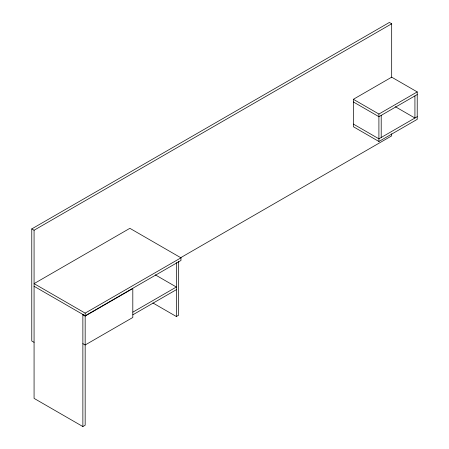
<?xml version="1.0" encoding="UTF-8"?>
<svg xmlns="http://www.w3.org/2000/svg" width="449" height="449" viewBox="0 0 449 449"><rect width="100%" height="100%" fill="white"/><g stroke="black" fill="none" stroke-linecap="round" stroke-linejoin="round"><path stroke-width="0.67" d="M34.073 342.334L31.772 341.004L31.772 228.911L389.378 22.45L391.68 23.78L391.68 77.722M31.772 228.911L34.073 230.242L391.68 23.78M353.363 99.291L391.68 77.172L417.228 91.916L417.228 119.35L378.905 141.474L353.363 126.725L353.363 99.291L378.905 114.04L417.228 91.916M417.228 94.571L378.905 116.695L353.363 101.945M417.228 116.695L378.905 138.82L353.363 124.07M180.397 257.855L391.68 135.873L391.68 133.768M180.964 257.821L129.873 228.322L34.073 283.633L85.164 313.127L180.964 257.821L180.964 260.476L85.164 315.782L34.073 286.288M82.869 314.755L85.164 316.079L132.809 288.572L132.809 317.482L85.164 344.989L82.869 343.659M132.876 312.128L176.367 287.023L155.281 274.85M132.876 314.788L176.367 289.678M152.873 302.957L176.367 316.523L178.663 315.192L178.663 261.251M34.073 230.242L34.073 398.381L82.869 426.55L85.164 425.22L85.164 316.079M395.322 106.705L414.927 118.025L414.927 95.901M381.207 115.371L381.207 137.495M378.905 114.04L378.905 141.474M176.367 262.575L176.367 316.523M85.164 313.127L85.164 315.782M82.869 314.457L82.869 426.55"/></g></svg>
